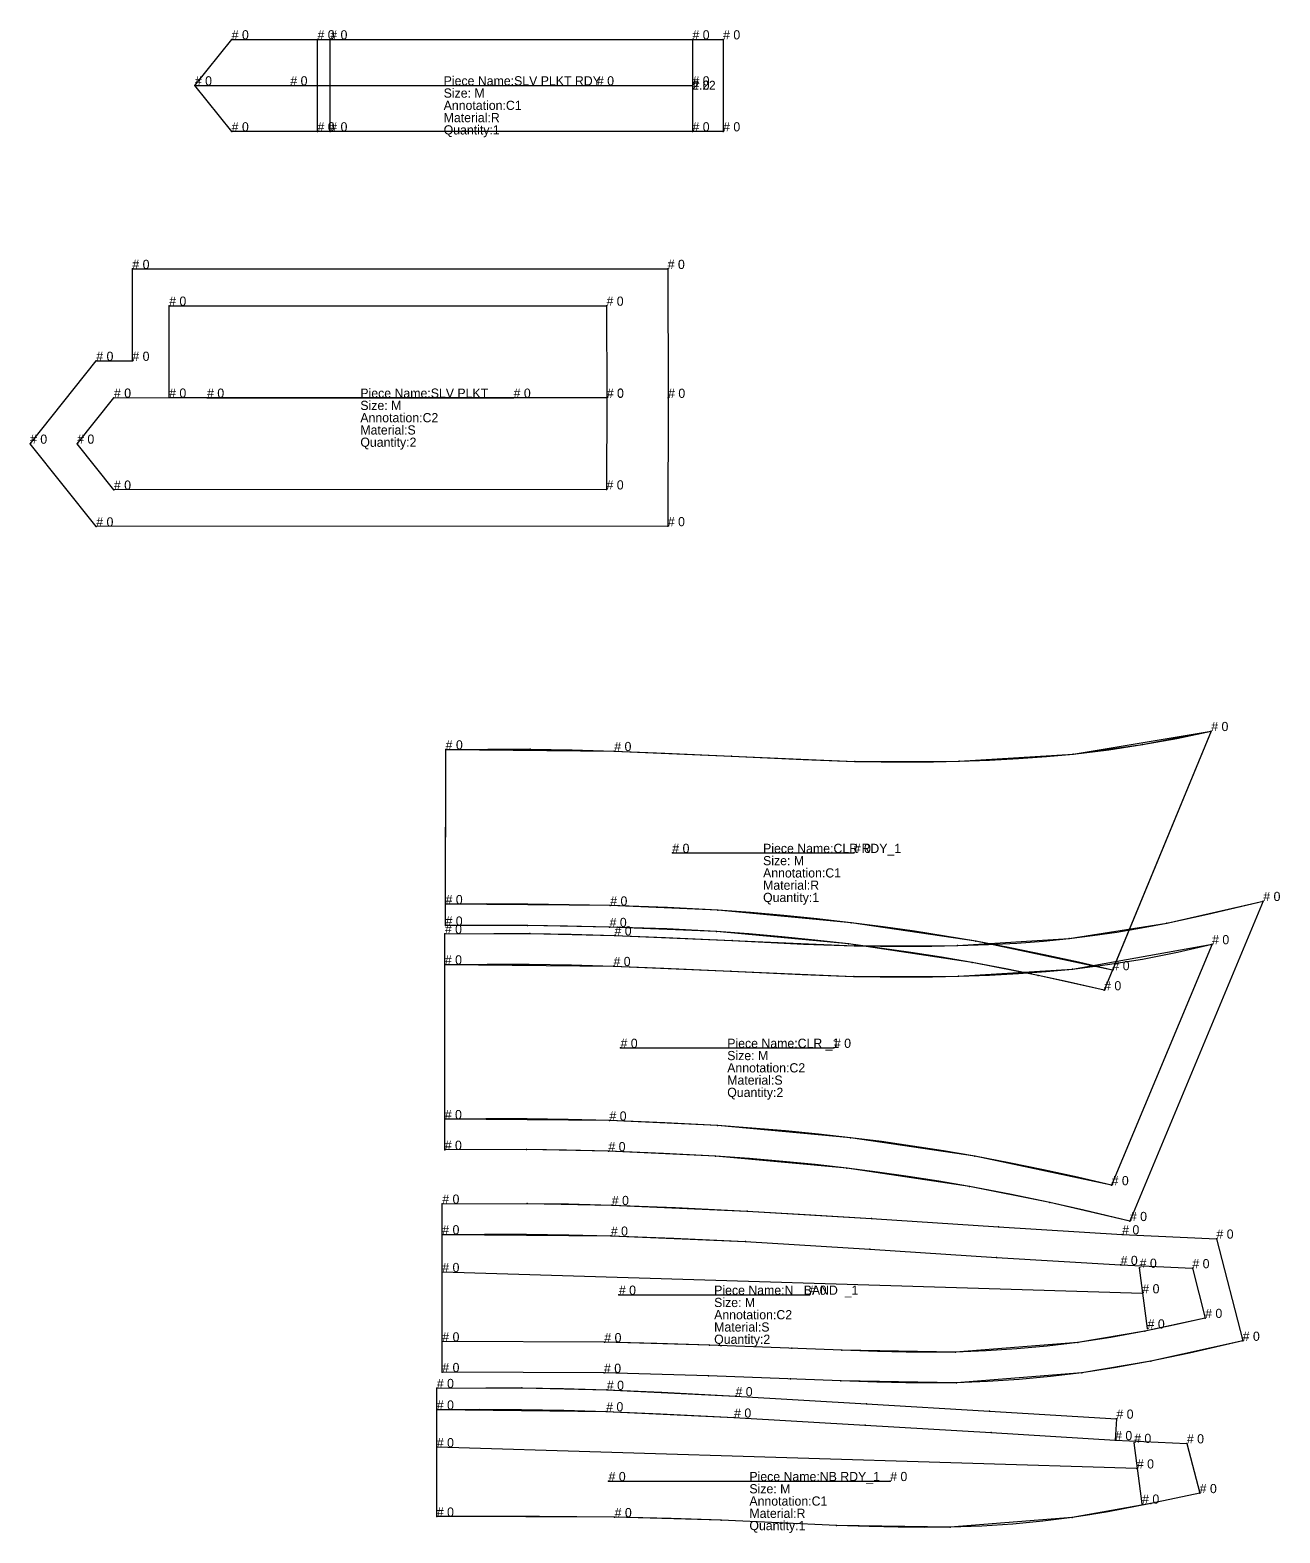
# Model space of a CAD drawing. Header units: metres. Extents: x 0 to 3840, y -36 to 1859.
# Drawn here: x 2150.5 to 2558.2, y 819.3 to 1309.5 of the extents above; entities that cross this region are included whole.
import ezdxf

# ---------------------------------------------------------------- set-up
doc = ezdxf.new("R2010")
doc.units = ezdxf.units.M

# ---------------------------------------------------------------- blocks, each defined once
blk = doc.blocks.new('4')
at = {"layer": '1'}
blk.add_lwpolyline([(2216.3101, 1306.48), (2376.6001, 1306.469), (2376.6001, 1276.47), (2216.3, 1276.47), (2204.3, 1291.46)], close=True, dxfattribs=at)
at = {"layer": '14'}
blk.add_lwpolyline([(2216.3101, 1306.48), (2366.6001, 1306.47), (2366.6001, 1276.47), (2216.3, 1276.47), (2204.3, 1291.46)], close=True, dxfattribs=at)
at = {"layer": '2'}
for p in [(2216.3101, 1306.48), (2216.3101, 1306.48), (2244.3, 1306.48), (2244.3, 1306.48), (2248.47, 1306.48), (2366.6001, 1306.47), (2376.6001, 1306.469), (2204.3, 1291.46), (2204.3, 1291.46), (2204.3, 1291.46), (2235.45, 1291.47), (2235.45, 1291.47), (2335.45, 1291.47), (2335.45, 1291.47), (2366.6001, 1291.46), (2216.3, 1276.47), (2216.3, 1276.47), (2244.3, 1276.47), (2244.3, 1276.47), (2248.47, 1276.47), (2366.6001, 1276.47), (2376.6001, 1276.47)]:
    blk.add_point(p, dxfattribs=at)
at = {"layer": '5'}
blk.add_line((2235.45, 1291.47), (2335.45, 1291.47), dxfattribs=at)
at = {"layer": '7'}
blk.add_line((2235.45, 1291.47), (2335.45, 1291.47), dxfattribs=at)
at = {"layer": '8'}
for p, q in [((2244.3, 1276.47), (2244.3, 1306.48)), ((2244.3, 1276.47), (2244.3, 1306.48)), ((2248.47, 1276.47), (2248.47, 1306.48)), ((2204.3, 1291.46), (2366.6001, 1291.46))]:
    blk.add_line(p, q, dxfattribs=at)
at = {"layer": '84'}
blk.add_lwpolyline([(2216.3101, 1306.48), (2376.6001, 1306.469), (2376.6001, 1276.47), (2216.3, 1276.47), (2204.3, 1291.46)], close=True, dxfattribs=at)
at = {"layer": '87'}
blk.add_lwpolyline([(2216.3101, 1306.48), (2366.6001, 1306.47), (2366.6001, 1276.47), (2216.3, 1276.47), (2204.3, 1291.46)], close=True, dxfattribs=at)
at = {"layer": '1'}
for s, height, p in [('# 0', 3, (2216.3101, 1306.48)), ('# 0', 3, (2376.6001, 1306.469)), ('# 0', 3, (2204.3, 1291.46)), ('Piece Name:SLV PLKT RDY', 3, (2285.45, 1291.47)), ('Size: M', 3, (2285.45, 1287.47)), ('# 0', 3, (2366.5901, 1290.0601)), ('2.22', 2.91, (2366.5901, 1290.0601)), ('Annotation:C1', 3, (2285.45, 1283.47)), ('# 0', 3, (2216.3, 1276.47)), ('Material:R', 3, (2285.45, 1279.47)), ('# 0', 3, (2376.6001, 1276.47)), ('Quantity:1', 3, (2285.45, 1275.47))]:
    blk.add_text(s, height=height, dxfattribs=at).set_placement(p)
at = {"layer": '14'}
for p in [(2216.3101, 1306.48), (2366.6001, 1306.47), (2204.3, 1291.46), (2216.3, 1276.47), (2366.6001, 1276.47)]:
    blk.add_text('# 0', height=3, dxfattribs=at).set_placement(p)
at = {"layer": '7'}
for p in [(2235.45, 1291.47), (2335.45, 1291.47)]:
    blk.add_text('# 0', height=3, dxfattribs=at).set_placement(p)
at = {"layer": '8'}
for p in [(2244.3, 1306.48), (2244.3, 1306.48), (2248.47, 1306.48), (2204.3, 1291.46), (2366.6001, 1291.46), (2244.3, 1276.47), (2244.3, 1276.47), (2248.47, 1276.47)]:
    blk.add_text('# 0', height=3, dxfattribs=at).set_placement(p)
blk = doc.blocks.new('5')
at = {"layer": '1'}
blk.add_lwpolyline([(2172.137, 1147.6071), (2150.533, 1174.5959), (2172.1379, 1201.6169), (2183.9099, 1201.623), (2183.9099, 1231.6), (2358.5239, 1231.6), (2358.6499, 1189.553), (2358.552, 1147.689)], close=True, dxfattribs=at)
at = {"layer": '14'}
blk.add_lwpolyline([(2177.8999, 1159.61), (2165.8999, 1174.6), (2177.9099, 1189.62), (2195.9099, 1189.63), (2195.9099, 1219.6), (2338.5601, 1219.6), (2338.6499, 1189.54), (2338.5801, 1159.6801)], close=True, dxfattribs=at)
at = {"layer": '2'}
for p in [(2183.9099, 1231.6), (2358.5239, 1231.6), (2195.9099, 1219.6), (2338.5601, 1219.6), (2172.1379, 1201.6169), (2183.9099, 1201.623), (2177.9099, 1189.62), (2195.9099, 1189.63), (2195.9099, 1189.63), (2208.27, 1189.6), (2208.27, 1189.6), (2308.27, 1189.6), (2308.27, 1189.6), (2338.6499, 1189.63), (2338.6499, 1189.54), (2358.6499, 1189.553), (2150.533, 1174.5959), (2165.8999, 1174.6), (2177.8999, 1159.61), (2338.5801, 1159.6801), (2172.137, 1147.6071), (2358.552, 1147.689)]:
    blk.add_point(p, dxfattribs=at)
at = {"layer": '5'}
blk.add_line((2208.27, 1189.6), (2308.27, 1189.6), dxfattribs=at)
at = {"layer": '7'}
blk.add_line((2208.27, 1189.6), (2308.27, 1189.6), dxfattribs=at)
at = {"layer": '8'}
blk.add_line((2195.9099, 1189.63), (2338.6499, 1189.63), dxfattribs=at)
at = {"layer": '84'}
blk.add_lwpolyline([(2172.137, 1147.6071), (2150.533, 1174.5959), (2172.1379, 1201.6169), (2183.9099, 1201.623), (2183.9099, 1231.6), (2358.5239, 1231.6), (2358.6499, 1189.553), (2358.552, 1147.689)], close=True, dxfattribs=at)
at = {"layer": '87'}
blk.add_lwpolyline([(2177.8999, 1159.61), (2165.8999, 1174.6), (2177.9099, 1189.62), (2195.9099, 1189.63), (2195.9099, 1219.6), (2338.5601, 1219.6), (2338.6499, 1189.54), (2338.5801, 1159.6801)], close=True, dxfattribs=at)
at = {"layer": '1'}
for s, p in [('# 0', (2183.9099, 1231.6)), ('# 0', (2358.5239, 1231.6)), ('# 0', (2172.1379, 1201.6169)), ('# 0', (2183.9099, 1201.623)), ('Piece Name:SLV PLKT', (2258.27, 1189.6)), ('# 0', (2358.6499, 1189.553)), ('Size: M', (2258.27, 1185.6)), ('Annotation:C2', (2258.27, 1181.6)), ('# 0', (2150.533, 1174.5959)), ('Quantity:2', (2258.27, 1173.6)), ('Material:S', (2258.27, 1177.6)), ('# 0', (2172.137, 1147.6071)), ('# 0', (2358.552, 1147.689))]:
    blk.add_text(s, height=3, dxfattribs=at).set_placement(p)
at = {"layer": '14'}
for p in [(2195.9099, 1219.6), (2338.5601, 1219.6), (2177.9099, 1189.62), (2195.9099, 1189.63), (2338.6499, 1189.54), (2165.8999, 1174.6), (2177.8999, 1159.61), (2338.5801, 1159.6801)]:
    blk.add_text('# 0', height=3, dxfattribs=at).set_placement(p)
at = {"layer": '7'}
for p in [(2208.27, 1189.6), (2308.27, 1189.6)]:
    blk.add_text('# 0', height=3, dxfattribs=at).set_placement(p)
at = {"layer": '8'}
for p in [(2195.9099, 1189.63), (2338.6499, 1189.63)]:
    blk.add_text('# 0', height=3, dxfattribs=at).set_placement(p)
blk = doc.blocks.new('13')
at = {"layer": '1'}
blk.add_lwpolyline([(2285.8491, 1014.761), (2313.512, 1014.816), (2341.168, 1014.224), (2379.5471, 1012.529), (2419.509, 1010.878), (2453.083, 1010.927), (2489.4319, 1013.211), (2521.322, 1018.265), (2552.813, 1025.447), (2509.2949, 921.069), (2483.21, 927.111), (2456.95, 932.34), (2416.916, 938.336), (2374.1379, 942.218), (2339.189, 943.845), (2312.4929, 944.365), (2285.793, 944.299)], close=True, dxfattribs=at)
at = {"layer": '14'}
blk.add_lwpolyline([(2285.8411, 1004.76), (2340.8411, 1004.23), (2379.071, 1002.54), (2419.261, 1000.88), (2453.3511, 1000.93), (2490.531, 1003.27), (2536.1011, 1011.35), (2503.3311, 932.75), (2458.731, 942.18), (2418.1509, 948.26), (2374.741, 952.2), (2339.521, 953.84), (2285.801, 954.3)], close=True, dxfattribs=at)
at = {"layer": '2'}
for p in [(2552.813, 1025.447), (2285.8491, 1014.761), (2285.8491, 1014.761), (2536.1011, 1011.35), (2285.8411, 1004.76), (2343.1411, 977.55), (2343.1411, 977.55), (2412.751, 977.55), (2412.751, 977.55), (2285.801, 954.3), (2285.793, 944.299), (2285.793, 944.299), (2503.3311, 932.75), (2509.2949, 921.069)]:
    blk.add_point(p, dxfattribs=at)
at = {"layer": '3'}
for p in [(2313.512, 1014.816), (2521.322, 1018.265), (2341.168, 1014.224), (2379.5471, 1012.529), (2419.509, 1010.878), (2453.083, 1010.927), (2489.4319, 1013.211), (2340.8411, 1004.23), (2379.071, 1002.54), (2419.261, 1000.88), (2453.3511, 1000.93), (2490.531, 1003.27), (2339.521, 953.84), (2374.741, 952.2), (2418.1509, 948.26), (2312.4929, 944.365), (2339.189, 943.845), (2374.1379, 942.218), (2458.731, 942.18), (2416.916, 938.336), (2456.95, 932.34), (2483.21, 927.111)]:
    blk.add_point(p, dxfattribs=at)
at = {"layer": '5'}
blk.add_line((2343.1411, 977.55), (2412.751, 977.55), dxfattribs=at)
at = {"layer": '6'}
blk.add_line((2285.793, 944.299), (2285.8491, 1014.761), dxfattribs=at)
at = {"layer": '7'}
blk.add_line((2343.1411, 977.55), (2412.751, 977.55), dxfattribs=at)
at = {"layer": '84'}
blk.add_lwpolyline([(2285.8491, 1014.761), (2301.8201, 1014.845), (2313.512, 1014.816), (2326.9951, 1014.616), (2341.168, 1014.224), (2357.7739, 1013.571), (2379.5471, 1012.529), (2402.853, 1011.425), (2419.509, 1010.878), (2427.9209, 1010.738), (2436.322, 1010.699), (2444.709, 1010.762), (2453.083, 1010.927), (2463.135, 1011.267), (2472.407, 1011.754), (2481.137, 1012.399), (2489.4319, 1013.211), (2497.1379, 1014.16), (2505.009, 1015.316), (2513.062, 1016.683), (2521.322, 1018.265), (2534.666, 1021.149), (2552.813, 1025.447), (2509.2949, 921.069), (2494.249, 924.619), (2483.21, 927.111), (2470.0759, 929.855), (2456.95, 932.34), (2446.9431, 934.063), (2436.9331, 935.636), (2426.9231, 937.061), (2416.916, 938.336), (2406.5859, 939.497), (2396.0271, 940.53), (2385.22, 941.436), (2374.1379, 942.218), (2357.199, 943.152), (2339.189, 943.845), (2325.5161, 944.192), (2312.4929, 944.365), (2285.793, 944.299)], close=True, dxfattribs=at)
at = {"layer": '87'}
blk.add_lwpolyline([(2285.8411, 1004.76), (2299.5979, 1004.869), (2313.3501, 1004.817), (2327.0979, 1004.604), (2340.8411, 1004.23), (2357.2271, 1003.589), (2379.071, 1002.54), (2402.4231, 1001.434), (2419.261, 1000.88), (2427.8569, 1000.735), (2436.4031, 1000.695), (2444.9009, 1000.76), (2453.3511, 1000.93), (2463.4829, 1001.28), (2472.96, 1001.781), (2481.947, 1002.442), (2490.531, 1003.27), (2501.999, 1004.711), (2513.417, 1006.538), (2524.7839, 1008.751), (2536.1011, 1011.35), (2503.3311, 932.75), (2492.231, 935.368), (2481.0979, 937.813), (2469.9309, 940.083), (2458.731, 942.18), (2448.5391, 943.932), (2438.377, 945.529), (2428.2471, 946.972), (2418.1509, 948.26), (2407.6941, 949.437), (2396.991, 950.484), (2386.0171, 951.404), (2374.741, 952.2), (2357.5559, 953.149), (2339.521, 953.84), (2326.0959, 954.176), (2312.667, 954.365), (2299.2361, 954.406), (2285.801, 954.3)], close=True, dxfattribs=at)
at = {"layer": '1'}
for s, p in [('# 0', (2552.813, 1025.447)), ('# 0', (2285.8491, 1014.761)), ('# 0', (2341.168, 1014.224)), ('Piece Name:CLR _1', (2377.946, 977.55)), ('Size: M', (2377.946, 973.55)), ('Annotation:C2', (2377.946, 969.55)), ('Material:S', (2377.946, 965.55)), ('Quantity:2', (2377.946, 961.55)), ('# 0', (2285.793, 944.299)), ('# 0', (2339.189, 943.845)), ('# 0', (2509.2949, 921.069))]:
    blk.add_text(s, height=3, dxfattribs=at).set_placement(p)
at = {"layer": '14'}
for p in [(2536.1011, 1011.35), (2285.8411, 1004.76), (2340.8411, 1004.23), (2285.801, 954.3), (2339.521, 953.84), (2503.3311, 932.75)]:
    blk.add_text('# 0', height=3, dxfattribs=at).set_placement(p)
at = {"layer": '6'}
for p in [(2285.8491, 1014.761), (2285.793, 944.299)]:
    blk.add_text('# 0', height=3, dxfattribs=at).set_placement(p)
at = {"layer": '7'}
for p in [(2343.1411, 977.55), (2412.751, 977.55)]:
    blk.add_text('# 0', height=3, dxfattribs=at).set_placement(p)
blk = doc.blocks.new('14')
at = {"layer": '1'}
blk.add_lwpolyline([(2286.1079, 1074.886), (2313.6111, 1074.943), (2341.1079, 1074.356), (2379.3379, 1072.666), (2419.5281, 1071.006), (2453.6179, 1071.056), (2490.7981, 1073.396), (2513.4241, 1076.4659), (2535.8279, 1080.876), (2500.8899, 996.323), (2479.418, 1001.202), (2457.804, 1005.408), (2417.5349, 1011.442), (2374.4871, 1015.49), (2339.5691, 1016.969), (2312.8181, 1017.432), (2286.062, 1017.426)], close=True, dxfattribs=at)
at = {"layer": '14'}
blk.add_lwpolyline([(2286.1079, 1074.886), (2341.1079, 1074.356), (2379.3379, 1072.666), (2419.5281, 1071.006), (2453.6179, 1071.056), (2490.7981, 1073.396), (2535.8279, 1080.876), (2503.5979, 1002.876), (2458.998, 1012.306), (2418.418, 1018.386), (2374.928, 1022.476), (2339.7881, 1023.966), (2286.0681, 1024.426)], close=True, dxfattribs=at)
at = {"layer": '2'}
for p in [(2535.8279, 1080.876), (2535.8279, 1080.876), (2286.1079, 1074.886), (2286.1079, 1074.886), (2286.1079, 1074.886), (2360.0381, 1041.126), (2360.0381, 1041.126), (2419.228, 1041.126), (2419.228, 1041.126), (2286.0681, 1024.426), (2286.062, 1017.426), (2286.062, 1017.426), (2503.5979, 1002.876), (2500.8899, 996.323)]:
    blk.add_point(p, dxfattribs=at)
at = {"layer": '3'}
for p in [(2313.6111, 1074.943), (2341.1079, 1074.356), (2341.1079, 1074.356), (2513.4241, 1076.4659), (2379.3379, 1072.666), (2379.3379, 1072.666), (2419.5281, 1071.006), (2419.5281, 1071.006), (2453.6179, 1071.056), (2453.6179, 1071.056), (2490.7981, 1073.396), (2490.7981, 1073.396), (2339.7881, 1023.966), (2374.928, 1022.476), (2312.8181, 1017.432), (2339.5691, 1016.969), (2374.4871, 1015.49), (2418.418, 1018.386), (2417.5349, 1011.442), (2458.998, 1012.306), (2457.804, 1005.408), (2479.418, 1001.202)]:
    blk.add_point(p, dxfattribs=at)
at = {"layer": '5'}
blk.add_line((2360.0381, 1041.126), (2419.228, 1041.126), dxfattribs=at)
at = {"layer": '6'}
blk.add_line((2286.062, 1017.426), (2286.1079, 1074.886), dxfattribs=at)
at = {"layer": '7'}
blk.add_line((2360.0381, 1041.126), (2419.228, 1041.126), dxfattribs=at)
at = {"layer": '84'}
blk.add_lwpolyline([(2286.1079, 1074.886), (2301.9871, 1074.9709), (2313.6111, 1074.943), (2327.03, 1074.745), (2341.1079, 1074.356), (2357.54, 1073.709), (2379.3379, 1072.666), (2402.7141, 1071.562), (2419.5281, 1071.006), (2428.2261, 1070.8571), (2436.803, 1070.8149), (2445.2649, 1070.881), (2453.6179, 1071.056), (2463.45, 1071.408), (2472.884, 1071.913), (2481.9861, 1072.575), (2490.7981, 1073.396), (2502.405, 1074.781), (2513.4241, 1076.4659), (2522.9131, 1078.222), (2535.8279, 1080.876), (2500.8899, 996.323), (2488.5049, 999.194), (2479.418, 1001.202), (2468.875, 1003.351), (2457.804, 1005.408), (2447.8689, 1007.102), (2437.8459, 1008.672), (2427.7351, 1010.119), (2417.5349, 1011.442), (2406.5569, 1012.716), (2395.729, 1013.814), (2385.041, 1014.739), (2374.4871, 1015.49), (2358.228, 1016.34), (2339.5691, 1016.969), (2325.865, 1017.271), (2312.8181, 1017.432), (2286.062, 1017.426)], close=True, dxfattribs=at)
at = {"layer": '87'}
blk.add_lwpolyline([(2286.1079, 1074.886), (2299.865, 1074.995), (2313.6169, 1074.943), (2327.365, 1074.73), (2341.1079, 1074.356), (2357.4629, 1073.7159), (2379.3379, 1072.666), (2402.6699, 1071.563), (2419.5281, 1071.006), (2428.198, 1070.858), (2436.7661, 1070.817), (2445.238, 1070.8831), (2453.6179, 1071.056), (2463.5471, 1071.408), (2472.999, 1071.912), (2482.0649, 1072.573), (2490.7981, 1073.396), (2502.1189, 1074.76), (2513.3979, 1076.4611), (2524.634, 1078.5), (2535.8279, 1080.876), (2503.5979, 1002.876), (2492.499, 1005.502), (2481.366, 1007.95), (2470.199, 1010.217), (2458.998, 1012.306), (2449.054, 1014.006), (2438.979, 1015.586), (2428.7681, 1017.045), (2418.418, 1018.386), (2407.3191, 1019.672), (2396.377, 1020.782), (2385.583, 1021.716), (2374.928, 1022.476), (2358.479, 1023.338), (2339.7881, 1023.966), (2326.3601, 1024.2581), (2312.9309, 1024.432), (2299.5, 1024.488), (2286.0681, 1024.426)], close=True, dxfattribs=at)
at = {"layer": '1'}
for s, p in [('# 0', (2535.8279, 1080.876)), ('# 0', (2286.1079, 1074.886)), ('# 0', (2341.1079, 1074.356)), ('Piece Name:CLR RDY_1', (2389.6331, 1041.126)), ('Size: M', (2389.6331, 1037.126)), ('Annotation:C1', (2389.6331, 1033.126)), ('Material:R', (2389.6331, 1029.126)), ('Quantity:1', (2389.6331, 1025.126)), ('# 0', (2286.062, 1017.426)), ('# 0', (2339.5691, 1016.969)), ('# 0', (2500.8899, 996.323))]:
    blk.add_text(s, height=3, dxfattribs=at).set_placement(p)
at = {"layer": '14'}
for p in [(2535.8279, 1080.876), (2286.1079, 1074.886), (2341.1079, 1074.356), (2286.0681, 1024.426), (2339.7881, 1023.966), (2503.5979, 1002.876)]:
    blk.add_text('# 0', height=3, dxfattribs=at).set_placement(p)
at = {"layer": '6'}
for p in [(2286.1079, 1074.886), (2286.062, 1017.426)]:
    blk.add_text('# 0', height=3, dxfattribs=at).set_placement(p)
at = {"layer": '7'}
for p in [(2360.0381, 1041.126), (2419.228, 1041.126)]:
    blk.add_text('# 0', height=3, dxfattribs=at).set_placement(p)
blk = doc.blocks.new('15')
at = {"layer": '1'}
blk.add_lwpolyline([(2283.2129, 866.595), (2310.9529, 866.653), (2338.6851, 866.001), (2380.644, 863.931), (2423.4221, 861.501), (2463.4441, 859.107), (2504.897, 856.599), (2504.4741, 849.612), (2527.887, 848.544), (2532.0549, 832.322), (2516.1689, 828.974), (2490.4951, 824.381), (2450.6221, 821.223), (2413.5471, 821.82), (2375.998, 823.554), (2341.2251, 824.471), (2283.2229, 824.67)], close=True, dxfattribs=at)
at = {"layer": '14'}
blk.add_lwpolyline([(2283.2151, 859.595), (2338.467, 859.004), (2380.188, 856.945), (2422.9399, 854.517), (2464.032, 852.059), (2504.4741, 849.612), (2527.887, 848.544), (2532.0549, 832.322), (2516.1689, 828.974), (2490.4951, 824.381), (2450.6221, 821.223), (2413.5471, 821.82), (2375.998, 823.554), (2341.2251, 824.471), (2283.2229, 824.67)], close=True, dxfattribs=at)
at = {"layer": '2'}
for p in [(2283.2129, 866.595), (2283.2129, 866.595), (2283.2151, 859.595), (2504.897, 856.599), (2504.4741, 849.612), (2504.4741, 849.612), (2510.6841, 848.688), (2527.887, 848.544), (2527.887, 848.544), (2283.2141, 847.3), (2511.5649, 840.36), (2339.241, 836.246), (2339.2419, 836.25), (2431.1021, 836.254), (2431.1021, 836.25), (2513.28, 828.887), (2532.0549, 832.322), (2532.0549, 832.322), (2283.2229, 824.67), (2283.2229, 824.67), (2283.2229, 824.67)]:
    blk.add_point(p, dxfattribs=at)
at = {"layer": '3'}
for p in [(2310.9529, 866.653), (2338.6851, 866.001), (2380.644, 863.931), (2338.467, 859.004), (2423.4221, 861.501), (2463.4441, 859.107), (2380.188, 856.945), (2422.9399, 854.517), (2464.032, 852.059), (2516.1689, 828.974), (2516.1689, 828.974), (2341.2251, 824.471), (2341.2251, 824.471), (2375.998, 823.554), (2375.998, 823.554), (2490.4951, 824.381), (2490.4951, 824.381), (2413.5471, 821.82), (2413.5471, 821.82), (2450.6221, 821.223), (2450.6221, 821.223)]:
    blk.add_point(p, dxfattribs=at)
at = {"layer": '5'}
blk.add_line((2339.2419, 836.25), (2431.1021, 836.25), dxfattribs=at)
at = {"layer": '6'}
blk.add_line((2283.2229, 824.67), (2283.2129, 866.595), dxfattribs=at)
at = {"layer": '7'}
blk.add_line((2339.241, 836.246), (2431.1021, 836.254), dxfattribs=at)
at = {"layer": '8'}
for p, q in [((2513.28, 828.887), (2510.6841, 848.688)), ((2511.5649, 840.36), (2283.2141, 847.3))]:
    blk.add_line(p, q, dxfattribs=at)
at = {"layer": '80'}
for p in [(2504.8391, 856.603, 5.08), (2504.4741, 849.612, 5.08), (2397.186, 822.576, 5), (2397.186, 822.576, 5)]:
    blk.add_point(p, dxfattribs=at)
at = {"layer": '84'}
blk.add_lwpolyline([(2283.2129, 866.595), (2299.229, 866.686), (2310.9529, 866.653), (2324.4861, 866.433), (2338.6851, 866.001), (2356.563, 865.22), (2380.644, 863.931), (2423.4221, 861.501), (2463.4441, 859.107), (2504.897, 856.599), (2504.4741, 849.612), (2527.887, 848.544), (2532.0549, 832.322), (2516.1689, 828.974), (2502.2971, 826.294), (2496.2241, 825.257), (2490.4951, 824.381), (2480.8931, 823.165), (2471.053, 822.234), (2460.9661, 821.587), (2450.6221, 821.223), (2442.4409, 821.133), (2433.7229, 821.2), (2424.2871, 821.424), (2413.5471, 821.82), (2375.998, 823.554), (2359.2229, 824.107), (2341.2251, 824.471), (2316.7109, 824.679), (2283.2229, 824.67)], close=True, dxfattribs=at)
at = {"layer": '87'}
blk.add_lwpolyline([(2283.2151, 859.595), (2297.0359, 859.713), (2310.8511, 859.654), (2324.6621, 859.417), (2338.467, 859.004), (2356.147, 858.236), (2380.188, 856.945), (2422.9399, 854.517), (2464.032, 852.059), (2504.4741, 849.612), (2527.887, 848.544), (2532.0549, 832.322), (2516.1689, 828.974), (2502.156, 826.275), (2496.1399, 825.247), (2490.4951, 824.381), (2480.9131, 823.164), (2471.0811, 822.233), (2460.989, 821.586), (2450.6221, 821.223), (2442.427, 821.133), (2433.7, 821.2), (2424.2629, 821.425), (2413.5471, 821.82), (2375.998, 823.554), (2359.647, 824.088), (2341.2251, 824.471), (2312.2251, 824.753), (2283.2229, 824.67)], close=True, dxfattribs=at)
at = {"layer": '1'}
for s, p in [('# 0', (2283.2129, 866.595)), ('# 0', (2338.6851, 866.001)), ('# 0', (2380.644, 863.931)), ('# 0', (2504.897, 856.599)), ('# 0', (2504.4741, 849.612)), ('# 0', (2527.887, 848.544)), ('Piece Name:NB RDY_1', (2385.1721, 836.25)), ('Size: M', (2385.1721, 832.25)), ('# 0', (2532.0549, 832.322)), ('Annotation:C1', (2385.1721, 828.25)), ('# 0', (2283.2229, 824.67)), ('# 0', (2341.2251, 824.471)), ('Material:R', (2385.1721, 824.25)), ('Quantity:1', (2385.1721, 820.25))]:
    blk.add_text(s, height=3, dxfattribs=at).set_placement(p)
at = {"layer": '14'}
for p in [(2283.2151, 859.595), (2338.467, 859.004), (2380.188, 856.945), (2504.4741, 849.612), (2527.887, 848.544), (2532.0549, 832.322), (2283.2229, 824.67), (2341.2251, 824.471)]:
    blk.add_text('# 0', height=3, dxfattribs=at).set_placement(p)
at = {"layer": '6'}
for p in [(2283.2129, 866.595), (2283.2229, 824.67)]:
    blk.add_text('# 0', height=3, dxfattribs=at).set_placement(p)
at = {"layer": '7'}
for p in [(2339.241, 836.246), (2431.1021, 836.254)]:
    blk.add_text('# 0', height=3, dxfattribs=at).set_placement(p)
at = {"layer": '8'}
for p in [(2283.2141, 847.3), (2510.6841, 848.688), (2511.5649, 840.36), (2513.28, 828.887)]:
    blk.add_text('# 0', height=3, dxfattribs=at).set_placement(p)
blk = doc.blocks.new('16')
at = {"layer": '1'}
blk.add_lwpolyline([(2285.001, 926.724), (2312.647, 926.81), (2340.2891, 926.288), (2384.491, 924.336), (2425.032, 921.876), (2466.4661, 919.166), (2506.782, 916.727), (2537.519, 915.325), (2546.0811, 882.002), (2516.073, 875.342), (2493.6321, 871.599), (2452.6799, 868.354), (2414.97, 868.955), (2371.821, 870.629), (2337.749, 871.544), (2285.0129, 871.798)], close=True, dxfattribs=at)
at = {"layer": '14'}
blk.add_lwpolyline([(2285.0029, 916.723), (2339.98, 916.293), (2383.938, 914.352), (2424.4099, 911.895), (2465.8201, 909.187), (2506.262, 906.74), (2529.675, 905.672), (2533.843, 889.45), (2514.1531, 885.157), (2492.283, 881.509), (2452.4099, 878.351), (2415.335, 878.948), (2372.145, 880.623), (2337.8621, 881.544), (2285.011, 881.798)], close=True, dxfattribs=at)
at = {"layer": '2'}
for p in [(2285.001, 926.724), (2285.001, 926.724), (2285.0029, 916.723), (2506.782, 916.727), (2537.519, 915.325), (2285.002, 904.428), (2506.262, 906.74), (2512.4719, 905.816), (2529.675, 905.672), (2513.353, 897.488), (2342.6101, 897.024), (2342.6101, 897.022), (2404.748, 897.022), (2404.748, 897.019), (2533.843, 889.45), (2515.0681, 886.015), (2285.011, 881.798), (2337.8621, 881.544), (2546.0811, 882.002), (2285.0129, 871.798), (2285.0129, 871.798), (2337.749, 871.544)]:
    blk.add_point(p, dxfattribs=at)
at = {"layer": '3'}
for p in [(2312.647, 926.81), (2340.2891, 926.288), (2384.491, 924.336), (2425.032, 921.876), (2466.4661, 919.166), (2339.98, 916.293), (2383.938, 914.352), (2424.4099, 911.895), (2465.8201, 909.187), (2514.1531, 885.157), (2372.145, 880.623), (2415.335, 878.948), (2452.4099, 878.351), (2492.283, 881.509), (2516.073, 875.342), (2371.821, 870.629), (2414.97, 868.955), (2452.6799, 868.354), (2493.6321, 871.599)]:
    blk.add_point(p, dxfattribs=at)
at = {"layer": '5'}
blk.add_line((2342.6101, 897.022), (2404.748, 897.022), dxfattribs=at)
at = {"layer": '6'}
blk.add_line((2285.0129, 871.798), (2285.001, 926.724), dxfattribs=at)
at = {"layer": '7'}
blk.add_line((2342.6101, 897.024), (2404.748, 897.019), dxfattribs=at)
at = {"layer": '8'}
for p, q in [((2513.353, 897.488), (2285.002, 904.428)), ((2515.0681, 886.015), (2512.4719, 905.816))]:
    blk.add_line(p, q, dxfattribs=at)
at = {"layer": '80'}
for p in [(2506.7839, 916.727, 5.08), (2506.262, 906.74, 5.08), (2398.978, 879.582, 5), (2398.5901, 869.59, 5)]:
    blk.add_point(p, dxfattribs=at)
at = {"layer": '84'}
blk.add_lwpolyline([(2285.001, 926.724), (2312.647, 926.81), (2326.1379, 926.639), (2340.2891, 926.288), (2361.0811, 925.506), (2384.491, 924.336), (2403.314, 923.245), (2425.032, 921.876), (2466.4661, 919.166), (2506.782, 916.727), (2537.519, 915.325), (2546.0811, 882.002), (2528.7849, 878.014), (2516.073, 875.342), (2504.7649, 873.288), (2493.6321, 871.599), (2483.3811, 870.347), (2473.1299, 869.389), (2462.8921, 868.724), (2452.6799, 868.354), (2444.759, 868.265), (2436.1851, 868.331), (2426.73, 868.55), (2414.97, 868.955), (2371.821, 870.629), (2337.749, 871.544), (2285.0129, 871.798)], close=True, dxfattribs=at)
at = {"layer": '87'}
blk.add_lwpolyline([(2285.0029, 916.723), (2298.752, 916.842), (2312.498, 916.811), (2326.241, 916.627), (2339.98, 916.293), (2360.533, 915.525), (2383.938, 914.352), (2424.4099, 911.895), (2465.8201, 909.187), (2506.262, 906.74), (2529.675, 905.672), (2533.843, 889.45), (2524.021, 887.193), (2514.1531, 885.157), (2503.0239, 883.143), (2492.283, 881.509), (2482.3279, 880.29), (2472.355, 879.357), (2462.3779, 878.71), (2452.4099, 878.351), (2444.6609, 878.265), (2436.261, 878.331), (2426.99, 878.547), (2415.335, 878.948), (2372.145, 880.623), (2355.0061, 881.149), (2337.8621, 881.544), (2285.011, 881.798)], close=True, dxfattribs=at)
at = {"layer": '1'}
for s, p in [('# 0', (2285.001, 926.724)), ('# 0', (2340.2891, 926.288)), ('# 0', (2506.782, 916.727)), ('# 0', (2537.519, 915.325)), ('Piece Name:N   BAND  _1', (2373.679, 897.022)), ('Annotation:C2', (2373.679, 889.022)), ('Size: M', (2373.679, 893.022)), ('Material:S', (2373.679, 885.022)), ('Quantity:2', (2373.679, 881.022)), ('# 0', (2546.0811, 882.002)), ('# 0', (2285.0129, 871.798)), ('# 0', (2337.749, 871.544))]:
    blk.add_text(s, height=3, dxfattribs=at).set_placement(p)
at = {"layer": '14'}
for p in [(2285.0029, 916.723), (2339.98, 916.293), (2506.262, 906.74), (2529.675, 905.672), (2533.843, 889.45), (2285.011, 881.798), (2337.8621, 881.544)]:
    blk.add_text('# 0', height=3, dxfattribs=at).set_placement(p)
at = {"layer": '6'}
for p in [(2285.001, 926.724), (2285.0129, 871.798)]:
    blk.add_text('# 0', height=3, dxfattribs=at).set_placement(p)
at = {"layer": '7'}
for p in [(2342.6101, 897.024), (2404.748, 897.019)]:
    blk.add_text('# 0', height=3, dxfattribs=at).set_placement(p)
at = {"layer": '8'}
for p in [(2285.002, 904.428), (2512.4719, 905.816), (2513.353, 897.488), (2515.0681, 886.015)]:
    blk.add_text('# 0', height=3, dxfattribs=at).set_placement(p)

msp = doc.modelspace()

# ---------------------------------------------------------------- block references
at = {"layer": '1'}
for name in ['4', '5', '14', '13', '16', '15']:
    msp.add_blockref(name, (0, 0), dxfattribs=at)

doc.saveas('drawing.dxf')
